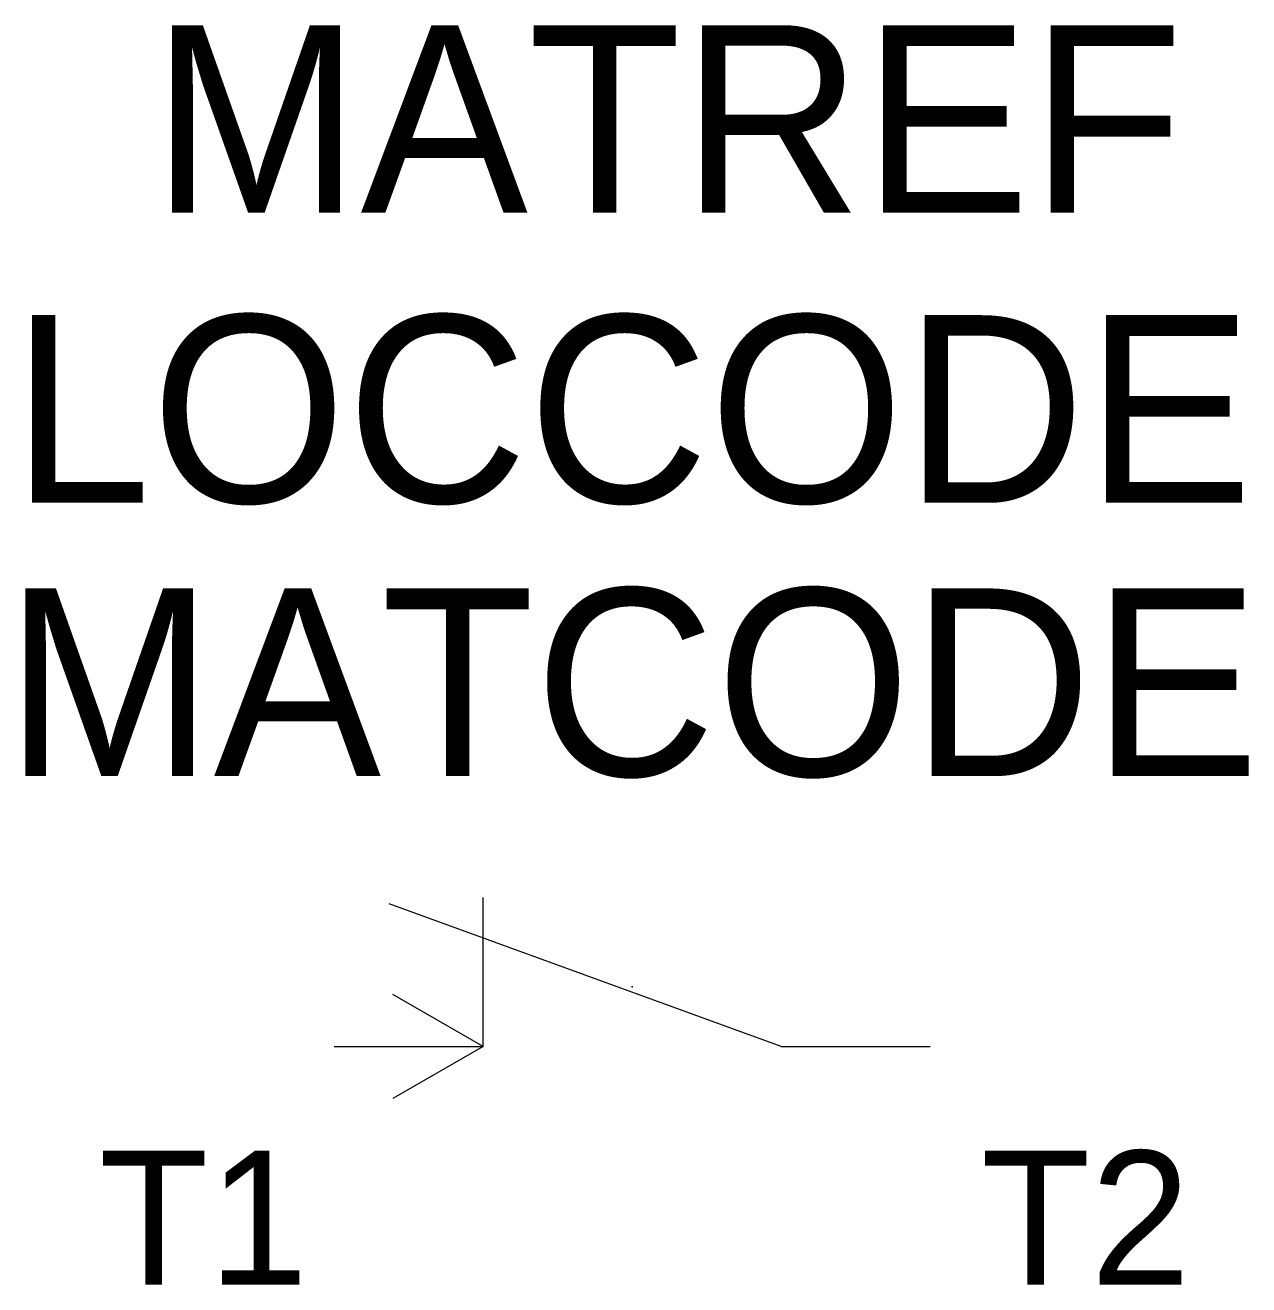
# Model space of a CAD drawing. Extents: x -10.2 to 10.3, y -4 to 17.1.
import ezdxf
from ezdxf.enums import TextEntityAlignment as Align

# ---------------------------------------------------------------- set-up
doc = ezdxf.new("R2010")
doc.units = 0
doc.layers.get('0').update_dxf_attribs({"linetype": 'CONTINUOUS'})
doc.layers.add('A', color=7, linetype='CONTINUOUS')
doc.layers.add('T2', color=7, linetype='CONTINUOUS')

msp = doc.modelspace()

# ---------------------------------------------------------------- linework, layer by layer
at = {"color": 0}
for p, q in [((2.5, 0), (-4.078, 2.394)), ((-2.5, 0), (-2.5, 2.5)), ((-5, 0), (-2.5, 0)), ((2.5, 0), (5, 0))]:
    msp.add_line(p, q, dxfattribs=at)
at = {"color": 0, "linetype": 'CONTINUOUS'}
for q in [(-4.016, 0.875), (-4.016, -0.875)]:
    msp.add_line((-2.5, 0), q, dxfattribs=at)
at = {"layer": 'A', "color": 0}
msp.add_point((0, 1), dxfattribs=at)

# ---------------------------------------------------------------- texts
at = {"color": 0, "linetype": 'CONTINUOUS'}
for tag, p in [('MATREF', (0.592, 13.995)), ('LOCCODE', (0, 9.127)), ('MATCODE', (0, 4.54))]:
    msp.add_attdef(tag, text='', height=3.15, dxfattribs=at).set_placement(p, align=Align.CENTER)
at = {"layer": 'T2', "color": 0, "linetype": 'CONTINUOUS'}
msp.add_attdef('T1', text='', height=2.25, dxfattribs=at).set_placement((-5.437, -4), align=Align.RIGHT)
msp.add_attdef('T2', (5.855, -4), '', height=2.25, dxfattribs=at)

doc.saveas('drawing.dxf')
